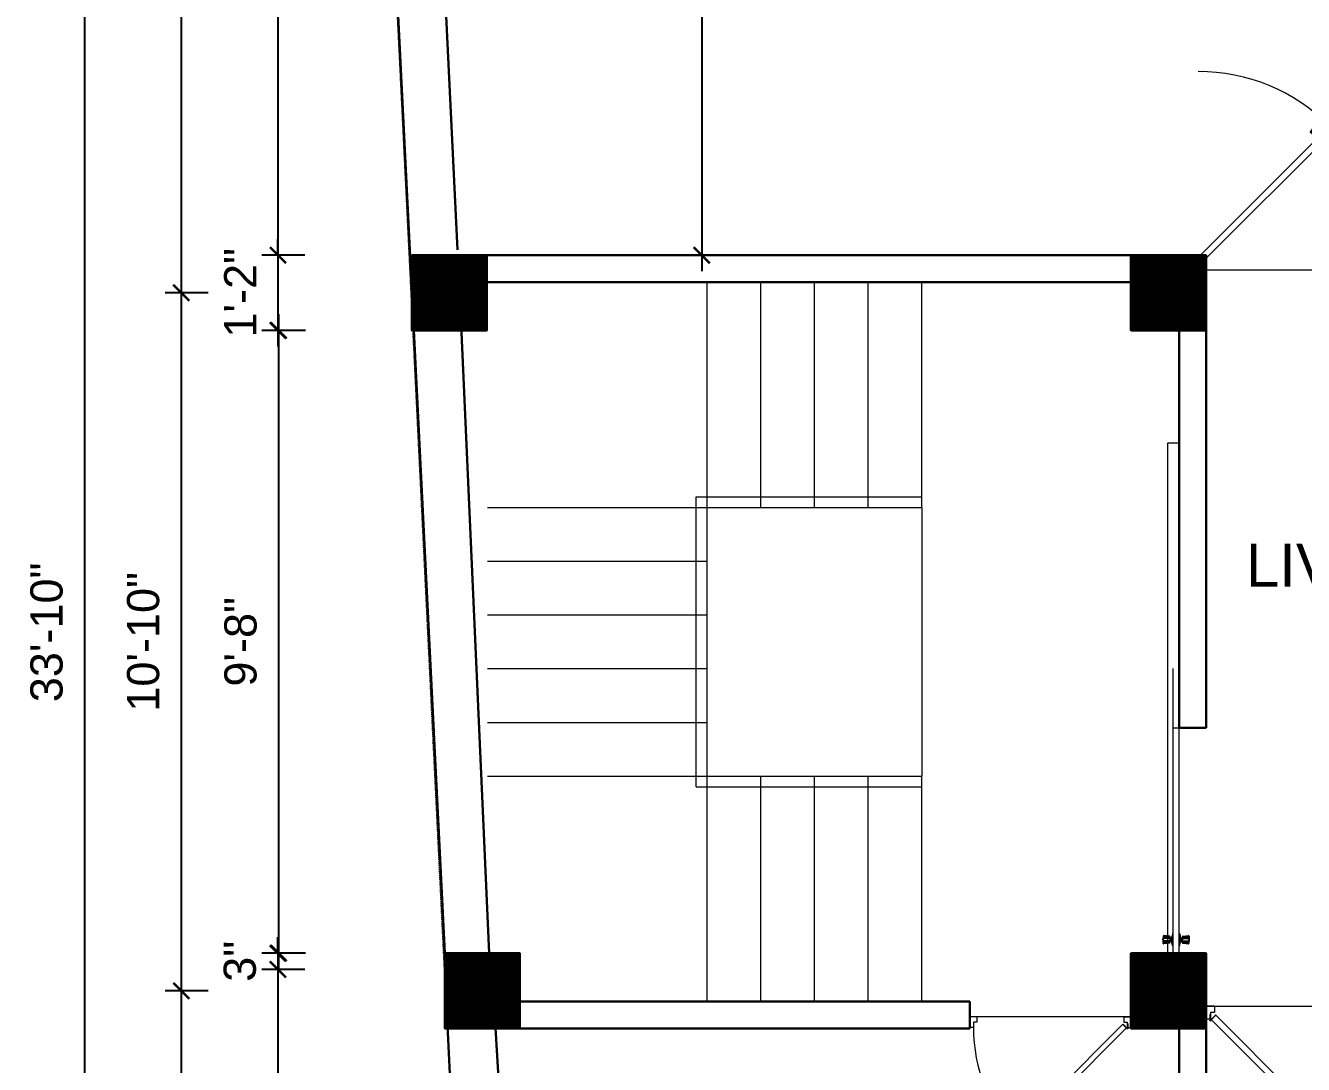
# Model space of a CAD drawing. Header units: inches. Extents: x -6683 to 26091, y -5972 to 4741.
# Drawn here: x 19730.3 to 19968.3, y -3005.6 to -2812.1 of the extents above; entities that cross this region are included whole.
import ezdxf

# ---------------------------------------------------------------- set-up
doc = ezdxf.new("R2010")
doc.units = ezdxf.units.IN
doc.header["$MEASUREMENT"] = 0
doc.linetypes.add('HIDDEN', pattern=[0.375, 0.25, -0.125])
for name, color, linetype, lineweight in [('Dimension-0.13', 114, 'Continuous', 13), ('Door', 205, 'Continuous', 13), ('hatch-.09', 8, 'Continuous', 9), ('Label', 7, 'Continuous', 13), ('PUERTAS', 7, 'Continuous', 9), ('stair', 201, 'Continuous', 13), ('WALL', 12, 'Continuous', 30)]:
    doc.layers.add(name, color=color, linetype=linetype, lineweight=lineweight)
doc.styles.add('arial 1000', font='arial.ttf')
doc.styles.add('dim', font='arial.ttf', dxfattribs={"height": 7})
doc.dimstyles.new("1-8'", dxfattribs={"dimtxt": 6, "dimasz": 3, "dimexe": 3, "dimexo": 6, "dimgap": 4, "dimtad": 1, "dimdec": 0, "dimzin": 0, "dimdsep": 46, "dimlunit": 4, "dimtxsty": 'arial 1000', "dimblk": 'ARCHTICK', "dimcen": 8, "dimdle": 3, "dimclrt": 7, "dimazin": 0, "dimtfac": 1, "dimtdec": 0, "dimtix": 1, "dimtmove": 2, "dimatfit": 3, "dimfxl": 5, "dimfxlon": 1, "dimarcsym": 0})

# ---------------------------------------------------------------- blocks, each defined once
blk = doc.blocks.new('2ft6in')
at = {"layer": 'PUERTAS', "color": 2}
for p, q in [((0.84, 2.1), (21.02, 22.28)), ((21.71, 21.6), (1.47, 1.37)), ((18.33, 21.76), (18.31, 21.77)), ((21.71, 21.6), (21.02, 22.28)), ((21.18, 18.9), (21.2, 18.89)), ((0, 2), (0, 0)), ((0.6, 2), (0, 2)), ((1.33, 0), (0, 0)), ((0.6, 1.26), (0.6, 2.04)), ((0.67, 1.26), (0.6, 1.26)), ((0.67, 1.26), (0.67, 2.01)), ((0.67, 1), (0.67, 1.26)), ((1.33, 1), (0.67, 1)), ((1.31, 1.53), (0.79, 2.06)), ((1.36, 1.58), (0.81, 2.12)), ((1.36, 1.58), (1.31, 1.53)), ((1.47, 1.37), (1.31, 1.53)), ((1.33, 0), (1.33, 1)), ((28.67, 0), (28.67, 1)), ((28.67, 1), (29.33, 1)), ((28.67, 0), (30, 0)), ((29.33, 1), (29.33, 2)), ((29.33, 2), (30, 2)), ((30, 0), (30, 2))]:
    blk.add_line(p, q, dxfattribs=at)
at = {"layer": 'PUERTAS', "color": 1}
for p, q in [((18.06, 21.44), (18.48, 21.86)), ((18.08, 21.51), (18.45, 21.88)), ((18.11, 21.49), (18.08, 21.51)), ((18.82, 22.25), (18.45, 21.88)), ((18.9, 22.28), (18.48, 21.86)), ((18.84, 22.23), (18.82, 22.25)), ((19.54, 21.59), (18.99, 22.27)), ((19.54, 21.5), (19.18, 21.15)), ((20.12, 21.49), (19.74, 21.24)), ((20.22, 21.48), (20.22, 21.49)), ((18.74, 20.79), (18.06, 21.34)), ((18.83, 20.8), (19.18, 21.15)), ((18.84, 20.21), (19.1, 20.6)), ((18.85, 20.11), (18.84, 20.12)), ((18.92, 20.89), (18.93, 20.88)), ((19.02, 20.88), (19.24, 21.1)), ((19.12, 20.8), (19.03, 20.89)), ((19.1, 20.7), (19.11, 20.69)), ((19.1, 20.6), (19.1, 20.6)), ((19.11, 20.79), (19.33, 21.01)), ((19.45, 21.31), (19.24, 21.1)), ((19.55, 21.22), (19.33, 21.01)), ((19.45, 21.41), (19.45, 21.41)), ((19.54, 21.22), (19.45, 21.31)), ((19.53, 19.43), (19.54, 19.42)), ((19.64, 21.23), (19.64, 21.23)), ((19.64, 19.42), (20.02, 19.67)), ((19.74, 21.24), (19.73, 21.23)), ((20.02, 19.67), (20.03, 19.68)), ((20.12, 19.68), (20.12, 19.68)), ((20.21, 19.69), (20.43, 19.9)), ((20.22, 19.41), (20.57, 19.76)), ((20.22, 19.69), (20.31, 19.6)), ((20.22, 19.32), (20.76, 18.64)), ((20.31, 19.6), (20.52, 19.81)), ((20.31, 19.5), (20.31, 19.5)), ((20.65, 20.12), (20.43, 19.9)), ((20.74, 20.03), (20.52, 19.81)), ((20.93, 20.11), (20.57, 19.76)), ((20.64, 20.11), (20.73, 20.02)), ((20.66, 20.31), (20.65, 20.31)), ((20.65, 20.21), (20.65, 20.22)), ((20.91, 20.7), (20.66, 20.31)), ((20.84, 20.02), (20.83, 20.03)), ((20.86, 18.63), (21.28, 19.05)), ((20.91, 20.8), (20.91, 20.79)), ((21.02, 20.12), (21.7, 19.57)), ((21.7, 19.47), (21.28, 19.05)), ((21.67, 19.4), (21.31, 19.03)), ((21.65, 19.42), (21.67, 19.4)), ((20.91, 18.68), (20.94, 18.66)), ((20.94, 18.66), (21.31, 19.03))]:
    blk.add_line(p, q, dxfattribs=at)
at = {"layer": 'PUERTAS', "color": 8}
for p, q in [((18.86, 20.83), (18.08, 21.46)), ((18.95, 20.92), (18.2, 21.58)), ((18.44, 21.9), (18.31, 21.77)), ((19.07, 21.03), (18.34, 21.72)), ((18.44, 21.9), (18.56, 22.02)), ((18.58, 22.01), (18.56, 22.02)), ((19.3, 21.26), (18.61, 22)), ((19.42, 21.38), (18.75, 22.14)), ((19.51, 21.48), (18.88, 22.26)), ((19.55, 21.53), (18.93, 22.3)), ((20.07, 21.42), (19.64, 21.15)), ((18.81, 20.78), (18.04, 21.4)), ((18.91, 20.27), (19.19, 20.69)), ((19.13, 20.8), (19.03, 20.9)), ((19.15, 20.82), (19.05, 20.92)), ((19.09, 20.44), (19.25, 20.76)), ((19.19, 20.87), (19.1, 20.96)), ((19.25, 20.93), (19.16, 21.02)), ((19.28, 20.63), (19.32, 20.83)), ((19.4, 21.08), (19.31, 21.17)), ((19.47, 21.15), (19.38, 21.24)), ((19.43, 20.78), (19.4, 20.9)), ((19.51, 21.19), (19.42, 21.28)), ((19.55, 20.91), (19.43, 20.94)), ((19.53, 21.21), (19.44, 21.3)), ((19.7, 21.06), (19.51, 21.01)), ((19.89, 21.24), (19.58, 21.08)), ((19.69, 19.49), (20.12, 19.76)), ((19.87, 19.67), (20.18, 19.83)), ((20.06, 19.85), (20.25, 19.9)), ((20.21, 20), (20.33, 19.97)), ((20.21, 19.38), (20.83, 18.61)), ((20.23, 19.7), (20.32, 19.61)), ((20.25, 19.72), (20.34, 19.63)), ((20.25, 19.43), (20.88, 18.65)), ((20.29, 19.76), (20.38, 19.67)), ((20.33, 20.13), (20.36, 20.01)), ((20.34, 19.53), (21, 18.77)), ((20.36, 19.83), (20.45, 19.74)), ((20.48, 20.28), (20.44, 20.08)), ((20.46, 19.64), (21.14, 18.91)), ((20.5, 19.98), (20.6, 19.89)), ((20.67, 20.47), (20.51, 20.15)), ((20.85, 20.64), (20.57, 20.22)), ((20.57, 20.04), (20.66, 19.95)), ((20.61, 20.09), (20.7, 19.99)), ((20.63, 20.11), (20.72, 20.01)), ((20.69, 19.87), (21.42, 19.19)), ((20.81, 19.99), (21.56, 19.33)), ((20.9, 20.08), (21.68, 19.45)), ((20.95, 20.13), (21.72, 19.51)), ((21.32, 19.01), (21.44, 19.14)), ((21.43, 19.15), (21.44, 19.14)), ((21.32, 19.01), (21.2, 18.89)), ((0, 0), (30, 0))]:
    blk.add_line(p, q, dxfattribs=at)
at = {"layer": 'PUERTAS', "color": 2}
for radius in [0.129, 0.0627]:
    blk.add_circle((0.68, 2.14), radius, dxfattribs=at)
at = {"layer": 'PUERTAS', "color": 8}
blk.add_arc((0.68, 2.14), 28.65, 359.7285, 90.0333, dxfattribs=at)
at = {"layer": 'PUERTAS', "color": 1}
for centre, start, end in [((18.94, 22.23), 38.9236, 135), ((19.49, 21.55), 315, 38.9236), ((20.17, 21.44), 45, 135), ((18.78, 20.84), 231.0764, 315), ((18.89, 20.16), 135, 225), ((18.97, 20.93), 225, 315), ((19.16, 20.74), 135, 219.7428), ((19.06, 20.65), 315, 39.7428), ((19.4, 21.36), 315, 45), ((19.59, 19.47), 225, 315), ((19.6, 21.18), 50.2572, 135), ((19.68, 21.28), 230.2572, 315), ((20.07, 19.63), 50.2572, 135), ((20.16, 19.73), 230.2572, 315), ((20.27, 19.36), 135, 218.9236), ((20.35, 19.55), 135, 225), ((20.7, 20.26), 135, 219.7428), ((20.6, 20.17), 315, 39.7428), ((20.78, 19.98), 45, 135), ((20.87, 20.75), 315, 45), ((20.98, 20.07), 51.0764, 135), ((21.65, 19.52), 315, 51.0764), ((20.82, 18.68), 218.9236, 315)]:
    blk.add_arc(centre, 0.0667, start, end, dxfattribs=at)
blk = doc.blocks.new('*U40')
at = {"color": 3, "xscale": -1}
blk.add_blockref('2ft6in', (42, 0), dxfattribs=at)
blk = doc.blocks.new('3ft')
at = {"layer": 'PUERTAS', "color": 2}
for p, q in [((1.01, 2.52), (25.23, 26.74)), ((26.05, 25.92), (25.23, 26.74)), ((26.05, 25.92), (1.77, 1.64)), ((21.99, 26.11), (21.98, 26.13)), ((25.42, 22.68), (25.43, 22.67)), ((0, 2.4), (0, 0)), ((0.72, 2.4), (0, 2.4)), ((0.72, 1.52), (0.72, 2.44)), ((0.8, 1.52), (0.8, 2.41)), ((1.57, 1.84), (0.94, 2.47)), ((1.63, 1.89), (0.97, 2.55)), ((35.2, 1.2), (35.2, 2.4)), ((35.2, 2.4), (36, 2.4)), ((36, 0), (36, 2.4)), ((1.6, 0), (0, 0)), ((0.8, 1.52), (0.72, 1.52)), ((0.8, 1.2), (0.8, 1.52)), ((1.6, 1.2), (0.8, 1.2)), ((1.63, 1.89), (1.57, 1.84)), ((1.77, 1.64), (1.57, 1.84)), ((1.6, 0), (1.6, 1.2)), ((34.4, 0), (34.4, 1.2)), ((34.4, 1.2), (35.2, 1.2)), ((34.4, 0), (36, 0))]:
    blk.add_line(p, q, dxfattribs=at)
at = {"layer": 'PUERTAS', "color": 1}
for p, q in [((21.67, 25.73), (22.17, 26.23)), ((21.7, 25.82), (22.14, 26.26)), ((22.58, 26.7), (22.14, 26.26)), ((22.67, 26.73), (22.17, 26.23)), ((22.61, 26.67), (22.58, 26.7)), ((23.45, 25.91), (22.79, 26.73)), ((22.49, 24.95), (21.67, 25.61)), ((21.73, 25.79), (21.7, 25.82)), ((22.6, 24.96), (23.02, 25.38)), ((22.61, 24.25), (22.92, 24.72)), ((22.62, 24.13), (22.61, 24.14)), ((22.7, 25.07), (22.71, 25.06)), ((22.82, 25.06), (23.08, 25.32)), ((22.94, 24.95), (22.83, 25.07)), ((22.92, 24.72), (22.92, 24.72)), ((22.93, 24.94), (23.19, 25.21)), ((22.93, 24.84), (22.93, 24.83)), ((23.44, 25.81), (23.02, 25.38)), ((23.34, 25.58), (23.08, 25.32)), ((23.46, 25.47), (23.19, 25.21)), ((23.33, 25.7), (23.34, 25.69)), ((23.45, 25.46), (23.33, 25.57)), ((23.57, 25.47), (23.57, 25.47)), ((24.15, 25.79), (23.68, 25.48)), ((23.68, 25.48), (23.68, 25.48)), ((24.25, 23.62), (24.51, 23.89)), ((24.27, 25.78), (24.26, 25.79)), ((24.78, 24.15), (24.51, 23.89)), ((24.89, 24.03), (24.63, 23.77)), ((25.11, 24.14), (24.69, 23.71)), ((24.77, 24.14), (24.88, 24.03)), ((24.79, 24.38), (24.78, 24.37)), ((24.78, 24.26), (24.78, 24.26)), ((25.1, 24.84), (24.79, 24.38)), ((25, 24.03), (25, 24.03)), ((25.09, 24.96), (25.1, 24.95)), ((25.22, 24.14), (26.03, 23.48)), ((23.44, 23.31), (23.45, 23.3)), ((23.56, 23.3), (24.03, 23.61)), ((24.03, 23.61), (24.03, 23.62)), ((24.14, 23.62), (24.14, 23.62)), ((24.26, 23.29), (24.69, 23.71)), ((24.26, 23.63), (24.37, 23.52)), ((24.26, 23.18), (24.92, 22.37)), ((24.37, 23.52), (24.63, 23.77)), ((24.37, 23.4), (24.37, 23.4)), ((25.04, 22.36), (25.54, 22.86)), ((25.1, 22.42), (25.13, 22.39)), ((25.13, 22.39), (25.57, 22.83)), ((26.04, 23.37), (25.54, 22.86)), ((26.01, 23.27), (25.57, 22.83)), ((25.98, 23.3), (26.01, 23.27))]:
    blk.add_line(p, q, dxfattribs=at)
at = {"layer": 'PUERTAS', "color": 8}
for p, q in [((22.13, 26.28), (21.98, 26.13)), ((22.13, 26.28), (22.27, 26.42)), ((22.29, 26.41), (22.27, 26.42)), ((23.16, 25.52), (22.34, 26.39)), ((23.3, 25.66), (22.5, 26.56)), ((23.41, 25.77), (22.65, 26.71)), ((23.46, 25.83), (22.72, 26.75)), ((22.57, 24.94), (21.65, 25.68)), ((22.63, 24.99), (21.69, 25.75)), ((22.74, 25.1), (21.84, 25.9)), ((22.88, 25.24), (22.01, 26.06)), ((22.69, 24.32), (23.02, 24.83)), ((22.95, 24.96), (22.84, 25.07)), ((22.98, 24.99), (22.86, 25.1)), ((23.03, 25.04), (22.91, 25.15)), ((22.91, 24.53), (23.1, 24.91)), ((23.11, 25.12), (22.99, 25.23)), ((23.13, 24.76), (23.18, 24.99)), ((23.28, 25.3), (23.17, 25.41)), ((23.36, 25.37), (23.25, 25.49)), ((23.31, 24.94), (23.28, 25.08)), ((23.41, 25.43), (23.3, 25.54)), ((23.46, 25.09), (23.32, 25.13)), ((23.44, 25.45), (23.33, 25.56)), ((23.64, 25.27), (23.41, 25.22)), ((23.87, 25.49), (23.49, 25.3)), ((24.08, 25.71), (23.57, 25.38)), ((24.07, 23.82), (24.3, 23.88)), ((24.25, 24), (24.39, 23.97)), ((24.4, 24.15), (24.43, 24.01)), ((24.58, 24.33), (24.52, 24.1)), ((24.6, 23.97), (24.72, 23.86)), ((24.8, 24.56), (24.61, 24.18)), ((25.02, 24.77), (24.68, 24.26)), ((24.68, 24.05), (24.79, 23.94)), ((24.73, 24.1), (24.85, 23.99)), ((24.76, 24.13), (24.87, 24.02)), ((24.83, 23.85), (25.7, 23.03)), ((24.97, 23.99), (25.87, 23.2)), ((25.08, 24.1), (26.02, 23.34)), ((25.14, 24.15), (26.06, 23.41)), ((23.63, 23.38), (24.14, 23.72)), ((23.84, 23.6), (24.22, 23.79)), ((24.25, 23.26), (24.99, 22.34)), ((24.27, 23.64), (24.38, 23.53)), ((24.3, 23.67), (24.41, 23.56)), ((24.3, 23.32), (25.06, 22.38)), ((24.35, 23.72), (24.46, 23.61)), ((24.41, 23.43), (25.2, 22.53)), ((24.43, 23.8), (24.54, 23.69)), ((24.55, 23.57), (25.37, 22.7)), ((25.58, 22.82), (25.43, 22.67)), ((25.58, 22.82), (25.73, 22.97)), ((25.72, 22.98), (25.73, 22.97)), ((0, 0), (36, 0))]:
    blk.add_line(p, q, dxfattribs=at)
at = {"layer": 'PUERTAS', "color": 2}
for radius in [0.155, 0.0752]:
    blk.add_circle((0.82, 2.56), radius, dxfattribs=at)
at = {"layer": 'PUERTAS', "color": 8}
blk.add_arc((0.82, 2.56), 34.38, 359.7285, 90.0333, dxfattribs=at)
at = {"layer": 'PUERTAS', "color": 1}
for centre, start, end in [((22.73, 26.68), 38.9236, 135), ((22.54, 25.01), 231.0764, 315), ((22.67, 24.2), 135, 225), ((22.77, 25.12), 225, 315), ((22.99, 24.89), 135, 219.7428), ((22.87, 24.78), 315, 39.7428), ((23.28, 25.63), 315, 45), ((23.39, 25.86), 315, 38.9236), ((23.51, 25.41), 50.2572, 135), ((23.62, 25.53), 230.2572, 315), ((24.2, 25.73), 45, 135), ((24.84, 24.31), 135, 219.7428), ((24.72, 24.21), 315, 39.7428), ((24.94, 23.98), 45, 135), ((25.04, 24.89), 315, 45), ((25.17, 24.08), 51.0764, 135), ((23.51, 23.36), 225, 315), ((24.09, 23.56), 50.2572, 135), ((24.2, 23.68), 230.2572, 315), ((24.32, 23.23), 135, 218.9236), ((24.42, 23.46), 135, 225), ((24.98, 22.42), 218.9236, 315), ((25.98, 23.42), 315, 51.0764)]:
    blk.add_arc(centre, 0.08, start, end, dxfattribs=at)
blk = doc.blocks.new('*U43')
at = {"color": 3}
blk.add_blockref('3ft', (0, 0), dxfattribs=at)
blk = doc.blocks.new('_ArchTick')
at = {"color": 0, "const_width": 0.15}
blk.add_lwpolyline([(-0.5, -0.5), (0.5, 0.5)], dxfattribs=at)
blk = doc.blocks.new('*D198')
at = {"layer": 'Defpoints', "color": 0, "transparency": 16777216}
for p in [(19795.95, -2729.35), (19759.26, -2861.86), (19802.18, -2861.86)]:
    blk.add_point(p, dxfattribs=at)
at = {"layer": 'Dimension-0.13', "color": 0, "lineweight": -2, "transparency": 16777216}
for p, q in [((19759.26, -2726.35), (19759.26, -2864.86)), ((19764.26, -2729.35), (19756.26, -2729.35)), ((19764.26, -2861.86), (19756.26, -2861.86))]:
    blk.add_line(p, q, dxfattribs=at)
at = {"layer": 'Dimension-0.13', "color": 0, "lineweight": -2, "transparency": 16777216, "xscale": 3, "yscale": 3, "zscale": 3}
for p, rotation in [((19759.26, -2729.35), 90), ((19759.26, -2861.86), 270)]:
    blk.add_blockref('_ArchTick', p, dxfattribs=dict(at, rotation=rotation))
at = {"layer": 'Dimension-0.13', "color": 7, "transparency": 16777216, "insert": (19752.24, -2795.6), "char_height": 6, "attachment_point": 5, "rotation": 90, "style": 'arial 1000'}
blk.add_mtext('11\'-1"', dxfattribs=at)
blk = doc.blocks.new('*D199')
at = {"layer": 'Defpoints', "color": 0, "transparency": 16777216}
for p in [(19795.95, -2722.35), (19741.26, -3127.86), (19815.23, -3127.86)]:
    blk.add_point(p, dxfattribs=at)
at = {"layer": 'Dimension-0.13', "color": 0, "lineweight": -2, "transparency": 16777216}
for p, q in [((19741.26, -2719.35), (19741.26, -3130.86)), ((19746.26, -2722.35), (19738.26, -2722.35)), ((19746.26, -3127.86), (19738.26, -3127.86))]:
    blk.add_line(p, q, dxfattribs=at)
at = {"layer": 'Dimension-0.13', "color": 0, "lineweight": -2, "transparency": 16777216, "xscale": 3, "yscale": 3, "zscale": 3}
for p, rotation in [((19741.26, -2722.35), 90), ((19741.26, -3127.86), 270)]:
    blk.add_blockref('_ArchTick', p, dxfattribs=dict(at, rotation=rotation))
at = {"layer": 'Dimension-0.13', "color": 7, "transparency": 16777216, "insert": (19734.19, -2925.1), "char_height": 6, "attachment_point": 5, "rotation": 90, "style": 'arial 1000'}
blk.add_mtext('33\'-10"', dxfattribs=at)
blk = doc.blocks.new('*D215')
at = {"layer": 'Defpoints', "color": 0, "transparency": 16777216}
for p in [(19795.95, -2736.19), (19777.26, -2854.86), (19802.18, -2854.86)]:
    blk.add_point(p, dxfattribs=at)
at = {"layer": 'Dimension-0.13', "color": 0, "lineweight": -2, "transparency": 16777216}
for p, q in [((19777.26, -2733.19), (19777.26, -2857.86)), ((19782.26, -2736.19), (19774.26, -2736.19)), ((19782.26, -2854.86), (19774.26, -2854.86))]:
    blk.add_line(p, q, dxfattribs=at)
at = {"layer": 'Dimension-0.13', "color": 0, "lineweight": -2, "transparency": 16777216, "xscale": 3, "yscale": 3, "zscale": 3}
for p, rotation in [((19777.26, -2736.19), 90), ((19777.26, -2854.86), 270)]:
    blk.add_blockref('_ArchTick', p, dxfattribs=dict(at, rotation=rotation))
at = {"layer": 'Dimension-0.13', "color": 7, "transparency": 16777216, "insert": (19770.19, -2795.52), "char_height": 6, "attachment_point": 5, "rotation": 90, "style": 'arial 1000'}
blk.add_mtext('9\'-11"', dxfattribs=at)
blk = doc.blocks.new('*D216')
at = {"layer": 'Defpoints', "color": 0, "transparency": 16777216}
for p in [(19802.18, -2854.86), (19777.26, -2868.86), (19802.56, -2868.86)]:
    blk.add_point(p, dxfattribs=at)
at = {"layer": 'Dimension-0.13', "color": 0, "lineweight": -2, "transparency": 16777216}
for p, q in [((19777.26, -2854.86), (19777.26, -2851.86)), ((19782.26, -2854.86), (19774.26, -2854.86)), ((19777.26, -2854.86), (19777.26, -2868.86)), ((19782.26, -2868.86), (19774.26, -2868.86)), ((19777.26, -2868.86), (19777.26, -2871.86))]:
    blk.add_line(p, q, dxfattribs=at)
at = {"layer": 'Dimension-0.13', "color": 0, "lineweight": -2, "transparency": 16777216, "xscale": 3, "yscale": 3, "zscale": 3}
for p, rotation in [((19777.26, -2854.86), 270), ((19777.26, -2868.86), 90)]:
    blk.add_blockref('_ArchTick', p, dxfattribs=dict(at, rotation=rotation))
at = {"layer": 'Dimension-0.13', "color": 7, "transparency": 16777216, "insert": (19770.24, -2861.86), "char_height": 6, "attachment_point": 5, "rotation": 90, "style": 'arial 1000'}
blk.add_mtext('1\'-2"', dxfattribs=at)
blk = doc.blocks.new('*D217')
at = {"layer": 'Defpoints', "color": 0, "transparency": 16777216}
for p in [(19802.56, -2868.86), (19777.39, -2984.86), (19808.34, -2984.86)]:
    blk.add_point(p, dxfattribs=at)
at = {"layer": 'Dimension-0.13', "color": 0, "lineweight": -2, "transparency": 16777216}
for p, q in [((19777.39, -2865.86), (19777.39, -2987.86)), ((19782.39, -2868.86), (19774.39, -2868.86)), ((19782.39, -2984.86), (19774.39, -2984.86))]:
    blk.add_line(p, q, dxfattribs=at)
at = {"layer": 'Dimension-0.13', "color": 0, "lineweight": -2, "transparency": 16777216, "xscale": 3, "yscale": 3, "zscale": 3}
for p, rotation in [((19777.39, -2868.86), 90), ((19777.39, -2984.86), 270)]:
    blk.add_blockref('_ArchTick', p, dxfattribs=dict(at, rotation=rotation))
at = {"layer": 'Dimension-0.13', "color": 7, "transparency": 16777216, "insert": (19770.32, -2926.86), "char_height": 6, "attachment_point": 5, "rotation": 90, "style": 'arial 1000'}
blk.add_mtext('9\'-8"', dxfattribs=at)
blk = doc.blocks.new('*D218')
at = {"layer": 'Defpoints', "color": 0, "transparency": 16777216}
for p in [(19808.34, -2984.86), (19777.26, -2987.86), (19808.34, -2987.86)]:
    blk.add_point(p, dxfattribs=at)
at = {"layer": 'Dimension-0.13', "color": 0, "lineweight": -2, "transparency": 16777216}
for p, q in [((19777.26, -2984.86), (19777.26, -2981.86)), ((19782.26, -2984.86), (19774.26, -2984.86)), ((19777.26, -2984.86), (19777.26, -2987.86)), ((19782.26, -2987.86), (19774.26, -2987.86)), ((19777.26, -2987.86), (19777.26, -2990.86))]:
    blk.add_line(p, q, dxfattribs=at)
at = {"layer": 'Dimension-0.13', "color": 0, "lineweight": -2, "transparency": 16777216, "xscale": 3, "yscale": 3, "zscale": 3}
for p, rotation in [((19777.26, -2984.86), 270), ((19777.26, -2987.86), 90)]:
    blk.add_blockref('_ArchTick', p, dxfattribs=dict(at, rotation=rotation))
at = {"layer": 'Dimension-0.13', "color": 7, "transparency": 16777216, "insert": (19770.19, -2986.36), "char_height": 6, "attachment_point": 5, "rotation": 90, "style": 'arial 1000'}
blk.add_mtext('3"', dxfattribs=at)
blk = doc.blocks.new('*D219')
at = {"layer": 'Defpoints', "color": 0, "transparency": 16777216}
for p in [(19808.34, -2987.86), (19777.26, -3057.88), (19811.78, -3057.88)]:
    blk.add_point(p, dxfattribs=at)
at = {"layer": 'Dimension-0.13', "color": 0, "lineweight": -2, "transparency": 16777216}
for p, q in [((19777.26, -2984.86), (19777.26, -3060.88)), ((19782.26, -2987.86), (19774.26, -2987.86)), ((19782.26, -3057.88), (19774.26, -3057.88))]:
    blk.add_line(p, q, dxfattribs=at)
at = {"layer": 'Dimension-0.13', "color": 0, "lineweight": -2, "transparency": 16777216, "xscale": 3, "yscale": 3, "zscale": 3}
for p, rotation in [((19777.26, -2987.86), 90), ((19777.26, -3057.88), 270)]:
    blk.add_blockref('_ArchTick', p, dxfattribs=dict(at, rotation=rotation))
at = {"layer": 'Dimension-0.13', "color": 7, "transparency": 16777216, "insert": (19770.19, -3022.87), "char_height": 6, "attachment_point": 5, "rotation": 90, "style": 'arial 1000'}
blk.add_mtext('5\'-10"', dxfattribs=at)
blk = doc.blocks.new('*D188')
at = {"layer": 'Defpoints', "color": 0, "transparency": 16777216}
for p in [(19802.18, -2861.86), (19759.26, -2991.86), (19808.34, -2991.86)]:
    blk.add_point(p, dxfattribs=at)
at = {"layer": 'Dimension-0.13', "color": 0, "lineweight": -2, "transparency": 16777216}
for p, q in [((19759.26, -2858.86), (19759.26, -2994.86)), ((19764.26, -2861.86), (19756.26, -2861.86)), ((19764.26, -2991.86), (19756.26, -2991.86))]:
    blk.add_line(p, q, dxfattribs=at)
at = {"layer": 'Dimension-0.13', "color": 0, "lineweight": -2, "transparency": 16777216, "xscale": 3, "yscale": 3, "zscale": 3}
for p, rotation in [((19759.26, -2861.86), 90), ((19759.26, -2991.86), 270)]:
    blk.add_blockref('_ArchTick', p, dxfattribs=dict(at, rotation=rotation))
at = {"layer": 'Dimension-0.13', "color": 7, "transparency": 16777216, "insert": (19752.19, -2926.86), "char_height": 6, "attachment_point": 5, "rotation": 90, "style": 'arial 1000'}
blk.add_mtext('10\'-10"', dxfattribs=at)
blk = doc.blocks.new('*D189')
at = {"layer": 'Defpoints', "color": 0, "transparency": 16777216}
for p in [(19808.34, -2991.86), (19759.26, -3120.86), (19815.23, -3120.86)]:
    blk.add_point(p, dxfattribs=at)
at = {"layer": 'Dimension-0.13', "color": 0, "lineweight": -2, "transparency": 16777216}
for p, q in [((19759.26, -2988.86), (19759.26, -3123.86)), ((19764.26, -2991.86), (19756.26, -2991.86)), ((19764.26, -3120.86), (19756.26, -3120.86))]:
    blk.add_line(p, q, dxfattribs=at)
at = {"layer": 'Dimension-0.13', "color": 0, "lineweight": -2, "transparency": 16777216, "xscale": 3, "yscale": 3, "zscale": 3}
for p, rotation in [((19759.26, -2991.86), 90), ((19759.26, -3120.86), 270)]:
    blk.add_blockref('_ArchTick', p, dxfattribs=dict(at, rotation=rotation))
at = {"layer": 'Dimension-0.13', "color": 7, "transparency": 16777216, "insert": (19752.19, -3056.36), "char_height": 6, "attachment_point": 5, "rotation": 90, "style": 'arial 1000'}
blk.add_mtext('10\'-9"', dxfattribs=at)
blk = doc.blocks.new('*D223')
at = {"layer": 'Defpoints', "color": 0, "transparency": 16777216}
for p in [(19873.04, -2730.25), (19856.2, -2854.86), (19873.04, -2854.86)]:
    blk.add_point(p, dxfattribs=at)
at = {"layer": 'Door', "color": 0, "lineweight": -2, "transparency": 16777216}
for p, q in [((19856.2, -2727.25), (19856.2, -2857.86)), ((19861.2, -2730.25), (19853.2, -2730.25)), ((19861.2, -2854.86), (19853.2, -2854.86))]:
    blk.add_line(p, q, dxfattribs=at)
at = {"layer": 'Door', "color": 0, "lineweight": -2, "transparency": 16777216, "xscale": 3, "yscale": 3, "zscale": 3}
for p, rotation in [((19856.2, -2730.25), 90), ((19856.2, -2854.86), 270)]:
    blk.add_blockref('_ArchTick', p, dxfattribs=dict(at, rotation=rotation))
at = {"layer": 'Door', "color": 7, "transparency": 16777216, "insert": (19849.14, -2792.55), "char_height": 6, "attachment_point": 5, "rotation": 90, "style": 'arial 1000'}
blk.add_mtext('10\'-5"', dxfattribs=at)

msp = doc.modelspace()

# ---------------------------------------------------------------- hatches: boundary and pattern name
at = {"layer": 'hatch-.09'}
h = msp.add_hatch(dxfattribs=at)
h.set_pattern_fill('ANSI31', color=256)
h.set_pattern_definition([(45, (4369.78828, -3144.99647), (-0.0883883476, 0.0883883476), [])])
h.paths.add_polyline_path([(19816.18, -2854.86), (19802.18, -2854.86), (19802.18, -2868.86), (19816.18, -2868.86)])
h = msp.add_hatch(dxfattribs=at)
h.set_pattern_fill('ANSI31', color=256)
h.set_pattern_definition([(45, (4503.75029, -3144.99647), (-0.0883883476, 0.0883883476), [])])
h.paths.add_polyline_path([(19950.14, -2854.86), (19936.14, -2854.86), (19936.14, -2868.86), (19950.14, -2868.86)])
h = msp.add_hatch(dxfattribs=at)
h.set_pattern_fill('ANSI31', color=256)
h.set_pattern_definition([(45, (4375.94619, -3274.99647), (-0.0883883476, 0.0883883476), [])])
h.paths.add_polyline_path([(19822.34, -2984.86), (19808.34, -2984.86), (19808.34, -2998.86), (19822.34, -2998.86)])
h = msp.add_hatch(dxfattribs=at)
h.set_pattern_fill('ANSI31', color=256)
h.set_pattern_definition([(45, (4503.75029, -3274.99647), (-0.0883883476, 0.0883883476), [])])
h.paths.add_polyline_path([(19950.14, -2984.86), (19936.14, -2984.86), (19936.14, -2998.86), (19950.14, -2998.86)])

# ---------------------------------------------------------------- linework, layer by layer
at = {"linetype": 'HIDDEN'}
msp.add_lwpolyline([(19795.26, -2722.35), (20017.4, -2719.21), (20184.46, -3127.86), (19815.23, -3127.86), (19795.26, -2722.35)], dxfattribs=at)
at = {"layer": 'Door'}
msp.add_line((19897.19, -2901.86), (19897.19, -2951.86), dxfattribs=at)
msp.add_lwpolyline([(19942.98, -2984.86), (19945.14, -2984.86), (19945.14, -2889.86), (19942.98, -2889.86)], close=True, dxfattribs=at)
at = {"layer": 'PUERTAS', "color": 2}
for p, q in [((19943.98, -2931.86), (19943.98, -2984.86)), ((19945.14, -2984.86), (19945.14, -2931.86)), ((19943.98, -2942.86), (19945.14, -2942.86)), ((19942.14, -2982.12), (19942.11, -2982.12)), ((19946.98, -2982.12), (19947, -2982.12)), ((19945.14, -2984.86), (19943.98, -2984.86))]:
    msp.add_line(p, q, dxfattribs=at)
at = {"layer": 'PUERTAS', "color": 8}
for p, q in [((19942.11, -2982.34), (19942.11, -2982.12)), ((19942.11, -2982.34), (19942.11, -2982.55)), ((19943.38, -2981.78), (19942.18, -2981.66)), ((19943.38, -2981.94), (19942.18, -2981.86)), ((19943.38, -2982.14), (19942.18, -2982.1)), ((19943.37, -2981.7), (19942.19, -2981.58)), ((19943.63, -2981.99), (19943.47, -2981.99)), ((19943.63, -2982.03), (19943.47, -2982.03)), ((19943.63, -2982.1), (19943.47, -2982.1)), ((19943.63, -2982.21), (19943.47, -2982.21)), ((19943.63, -2982.46), (19943.47, -2982.46)), ((19943.9, -2981.35), (19943.77, -2981.95)), ((19943.9, -2981.66), (19943.77, -2982.06)), ((19943.9, -2981.97), (19943.77, -2982.18)), ((19943.9, -2982.23), (19943.77, -2982.31)), ((19943.9, -2982.44), (19943.77, -2982.36)), ((19945.22, -2981.35), (19945.35, -2981.95)), ((19945.22, -2981.66), (19945.35, -2982.06)), ((19945.22, -2981.97), (19945.35, -2982.18)), ((19945.22, -2982.23), (19945.35, -2982.31)), ((19945.22, -2982.44), (19945.35, -2982.36)), ((19945.49, -2981.99), (19945.65, -2981.99)), ((19945.49, -2982.03), (19945.65, -2982.03)), ((19945.49, -2982.1), (19945.65, -2982.1)), ((19945.49, -2982.21), (19945.65, -2982.21)), ((19945.49, -2982.46), (19945.65, -2982.46)), ((19945.74, -2981.78), (19946.94, -2981.66)), ((19945.74, -2981.94), (19946.94, -2981.86)), ((19945.74, -2982.14), (19946.94, -2982.1)), ((19945.75, -2981.7), (19946.92, -2981.58)), ((19947, -2982.34), (19947, -2982.12)), ((19947, -2982.34), (19947, -2982.55)), ((19942.14, -2982.55), (19942.11, -2982.55)), ((19943.38, -2982.53), (19942.18, -2982.57)), ((19943.38, -2982.73), (19942.18, -2982.81)), ((19943.38, -2982.89), (19942.18, -2983.01)), ((19943.37, -2982.97), (19942.19, -2983.09)), ((19943.63, -2982.57), (19943.47, -2982.57)), ((19943.63, -2982.64), (19943.47, -2982.64)), ((19943.63, -2982.68), (19943.47, -2982.68)), ((19943.9, -2982.7), (19943.77, -2982.49)), ((19943.9, -2983.01), (19943.77, -2982.61)), ((19943.9, -2983.32), (19943.77, -2982.72)), ((19945.22, -2982.7), (19945.35, -2982.49)), ((19945.22, -2983.01), (19945.35, -2982.61)), ((19945.22, -2983.32), (19945.35, -2982.72)), ((19945.49, -2982.57), (19945.65, -2982.57)), ((19945.49, -2982.64), (19945.65, -2982.64)), ((19945.49, -2982.68), (19945.65, -2982.68)), ((19945.74, -2982.53), (19946.94, -2982.57)), ((19945.74, -2982.73), (19946.94, -2982.81)), ((19945.74, -2982.89), (19946.94, -2983.01)), ((19945.75, -2982.97), (19946.92, -2983.09)), ((19946.98, -2982.55), (19947, -2982.55))]:
    msp.add_line(p, q, dxfattribs=at)
at = {"layer": 'PUERTAS', "color": 1}
for p, q in [((19942.18, -2981.71), (19942.14, -2981.71)), ((19942.14, -2981.71), (19942.14, -2982.34)), ((19942.14, -2982.96), (19942.14, -2982.34)), ((19942.18, -2981.62), (19942.18, -2982.34)), ((19942.18, -2983.05), (19942.18, -2982.34)), ((19943.31, -2981.66), (19942.27, -2981.54)), ((19943.38, -2981.73), (19943.38, -2982.34)), ((19943.38, -2981.89), (19943.39, -2981.89)), ((19943.38, -2982.94), (19943.38, -2982.34)), ((19943.47, -2981.97), (19943.47, -2982.34)), ((19943.63, -2981.98), (19943.47, -2981.98)), ((19943.47, -2982.7), (19943.47, -2982.34)), ((19943.63, -2981.96), (19943.63, -2982.34)), ((19943.63, -2982.71), (19943.63, -2982.34)), ((19943.7, -2981.88), (19943.7, -2981.88)), ((19943.89, -2981.25), (19943.78, -2981.79)), ((19943.78, -2981.79), (19943.78, -2981.8)), ((19943.98, -2981.17), (19943.97, -2981.17)), ((19945.14, -2981.17), (19945.15, -2981.17)), ((19945.23, -2981.25), (19945.34, -2981.79)), ((19945.34, -2981.79), (19945.34, -2981.8)), ((19945.42, -2981.88), (19945.41, -2981.88)), ((19945.49, -2981.96), (19945.49, -2982.34)), ((19945.49, -2981.98), (19945.65, -2981.98)), ((19945.49, -2982.71), (19945.49, -2982.34)), ((19945.65, -2981.97), (19945.65, -2982.34)), ((19945.65, -2982.7), (19945.65, -2982.34)), ((19945.74, -2981.89), (19945.73, -2981.89)), ((19945.74, -2981.73), (19945.74, -2982.34)), ((19945.74, -2982.94), (19945.74, -2982.34)), ((19945.81, -2981.66), (19946.85, -2981.54)), ((19946.94, -2981.62), (19946.94, -2982.34)), ((19946.94, -2981.71), (19946.98, -2981.71)), ((19946.94, -2983.05), (19946.94, -2982.34)), ((19946.98, -2981.71), (19946.98, -2982.34)), ((19946.98, -2982.96), (19946.98, -2982.34)), ((19942.18, -2982.96), (19942.14, -2982.96)), ((19943.31, -2983.01), (19942.27, -2983.13)), ((19943.38, -2982.78), (19943.39, -2982.78)), ((19943.63, -2982.69), (19943.47, -2982.69)), ((19943.7, -2982.79), (19943.7, -2982.79)), ((19943.78, -2982.88), (19943.78, -2982.87)), ((19943.89, -2983.42), (19943.78, -2982.88)), ((19943.98, -2983.5), (19943.97, -2983.5)), ((19945.14, -2983.5), (19945.15, -2983.5)), ((19945.23, -2983.42), (19945.34, -2982.88)), ((19945.34, -2982.88), (19945.34, -2982.87)), ((19945.42, -2982.79), (19945.41, -2982.79)), ((19945.49, -2982.69), (19945.65, -2982.69)), ((19945.74, -2982.78), (19945.73, -2982.78)), ((19945.81, -2983.01), (19946.85, -2983.13)), ((19946.94, -2982.96), (19946.98, -2982.96))]:
    msp.add_line(p, q, dxfattribs=at)
for centre, start, end in [((19943.3, -2981.73), 360, 83.9236), ((19943.39, -2981.97), 360, 90), ((19943.71, -2981.96), 95.2572, 180), ((19943.7, -2981.8), 275.2572, 360), ((19943.97, -2981.25), 90, 180), ((19945.15, -2981.25), 360, 90), ((19945.42, -2981.8), 180, 264.7428), ((19945.41, -2981.96), 360, 84.7428), ((19945.73, -2981.97), 90, 180), ((19945.82, -2981.73), 96.0764, 180), ((19946.86, -2981.62), 360, 96.0764), ((19942.26, -2983.05), 180, 276.0764), ((19943.3, -2982.94), 276.0764, 360), ((19943.39, -2982.7), 270, 360), ((19943.71, -2982.71), 180, 264.7428), ((19943.7, -2982.87), 360, 84.7428), ((19943.97, -2983.42), 180, 270), ((19945.15, -2983.42), 270, 360), ((19945.42, -2982.87), 95.2572, 180), ((19945.41, -2982.71), 275.2572, 360), ((19945.73, -2982.7), 180, 270), ((19945.82, -2982.94), 180, 263.9236), ((19946.86, -2983.05), 263.9236, 360)]:
    msp.add_arc(centre, 0.08, start, end, dxfattribs=at)
at = {"layer": 'stair', "linetype": 'ByBlock', "ltscale": 5}
for p, q in [((19857.19, -2993.86), (19857.19, -2859.86)), ((19867.19, -2901.86), (19867.19, -2859.86)), ((19877.19, -2901.86), (19877.19, -2859.86)), ((19887.19, -2901.86), (19887.19, -2859.86)), ((19897.19, -2901.86), (19897.19, -2859.86)), ((19855.19, -2953.86), (19855.19, -2899.86)), ((19855.19, -2899.86), (19897.19, -2899.86)), ((19816.31, -2901.86), (19897.19, -2901.86)), ((19816.31, -2911.86), (19857.19, -2911.86)), ((19816.31, -2921.86), (19857.19, -2921.86)), ((19816.31, -2931.86), (19857.19, -2931.86)), ((19816.31, -2941.86), (19857.19, -2941.86)), ((19816.31, -2951.86), (19897.19, -2951.86)), ((19855.19, -2953.86), (19897.19, -2953.86)), ((19867.19, -2993.86), (19867.19, -2951.86)), ((19877.19, -2993.86), (19877.19, -2951.86)), ((19887.19, -2993.86), (19887.19, -2951.86)), ((19897.19, -2993.86), (19897.19, -2951.86))]:
    msp.add_line(p, q, dxfattribs=at)
at = {"layer": 'WALL'}
for p, q in [((19808.34, -2984.86), (19795.26, -2722.35)), ((19810.74, -2853.86), (19804.96, -2736.35)), ((19947.89, -2854.86), (19810.94, -2854.86)), ((19936.14, -2859.86), (19816.18, -2859.86)), ((19816.62, -2984.86), (19811.41, -2867.86)), ((19945.14, -2868.86), (19945.14, -2942.86)), ((19950.14, -2868.86), (19950.14, -2942.86)), ((19950.14, -2942.86), (19945.14, -2942.86)), ((19945.14, -2984.86), (19950.14, -2984.86)), ((19808.34, -2987.86), (19811.1, -3043.89)), ((19817.08, -2987.38), (19821.08, -3052.86)), ((19822.34, -2993.86), (19906.14, -2993.86)), ((19906.12, -2998.86), (19906.12, -2993.86)), ((19906.12, -2998.86), (19822.09, -2998.86)), ((19945.14, -3052.86), (19945.14, -2998.86)), ((19950.14, -3057.86), (19950.14, -2998.86))]:
    msp.add_line(p, q, dxfattribs=at)
for points in [[(19802.18, -2854.86), (19816.18, -2854.86), (19816.18, -2868.86), (19802.18, -2868.86)], [(19936.14, -2854.86), (19950.14, -2854.86), (19950.14, -2868.86), (19936.14, -2868.86)], [(19808.34, -2984.86), (19822.34, -2984.86), (19822.34, -2998.86), (19808.34, -2998.86)], [(19936.14, -2984.86), (19950.14, -2984.86), (19950.14, -2998.86), (19936.14, -2998.86)]]:
    msp.add_lwpolyline(points, close=True, dxfattribs=at)

# ---------------------------------------------------------------- block references
msp.add_blockref('*U43', (19947.89, -2857.58), dxfattribs=at)
at = {"layer": 'WALL', "xscale": -1, "rotation": 180}
for name, p in [('*U40', (19894.14, -2996.68)), ('*U43', (19950.14, -2994.72))]:
    msp.add_blockref(name, p, dxfattribs=at)

# ---------------------------------------------------------------- texts
at = {"layer": 'Label', "color": 5, "linetype": 'ByBlock', "insert": (19994.82, -2908.61), "char_height": 8, "width": 88.4068, "attachment_point": 2, "style": 'dim'}
msp.add_mtext('LIVING ROOM', dxfattribs=at)

# ---------------------------------------------------------------- dimensions: what is measured, and where the dimension line sits
at = {"layer": 'Dimension-0.13'}
for base, p1, p2, picture, middle in [((19741.26, -3127.86), (19795.95, -2722.35), (19815.23, -3127.86), '*D199', (19734.19, -2925.1)), ((19759.26, -2861.86), (19795.95, -2729.35), (19802.18, -2861.86), '*D198', (19752.24, -2795.6)), ((19777.26, -2854.86), (19795.95, -2736.19), (19802.18, -2854.86), '*D215', (19770.19, -2795.52)), ((19777.26, -2868.86), (19802.18, -2854.86), (19802.56, -2868.86), '*D216', (19770.24, -2861.86)), ((19759.26, -2991.86), (19802.18, -2861.86), (19808.34, -2991.86), '*D188', (19752.19, -2926.86)), ((19777.39, -2984.86), (19802.56, -2868.86), (19808.34, -2984.86), '*D217', (19770.32, -2926.86)), ((19777.26, -2987.86), (19808.34, -2984.86), (19808.34, -2987.86), '*D218', (19770.19, -2986.36)), ((19777.26, -3057.88), (19808.34, -2987.86), (19811.78, -3057.88), '*D219', (19770.19, -3022.87)), ((19759.26, -3120.86), (19808.34, -2991.86), (19815.23, -3120.86), '*D189', (19752.19, -3056.36))]:
    dim = msp.add_linear_dim(base=base, p1=p1, p2=p2, angle=90, dimstyle="1-8'", dxfattribs=at)
    dim.commit()
    dim.dimension.update_dxf_attribs({"geometry": picture, "text_midpoint": middle})
at = {"layer": 'Door'}
dim = msp.add_linear_dim(base=(19856.2, -2854.86), p1=(19873.04, -2730.25), p2=(19873.04, -2854.86), angle=90, dimstyle="1-8'", dxfattribs=at)
dim.commit()
dim.dimension.update_dxf_attribs({"geometry": '*D223', "text_midpoint": (19849.14, -2792.55)})

doc.saveas('drawing.dxf')
